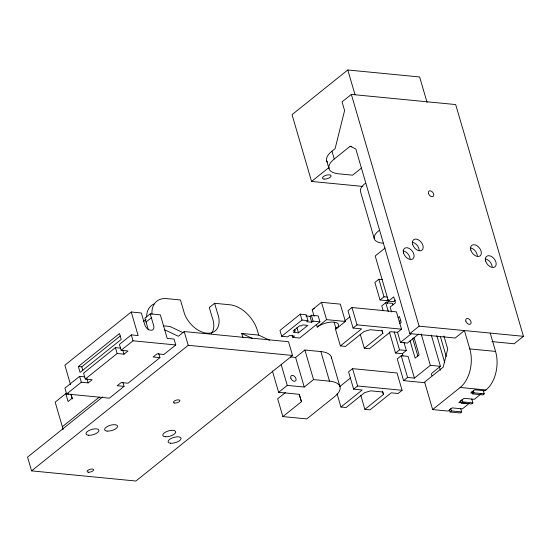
<?xml version="1.0" encoding="UTF-8"?>
<svg xmlns="http://www.w3.org/2000/svg" width="551" height="551" viewBox="0 0 551 551"><rect width="100%" height="100%" fill="white"/><g stroke="black" fill="none" stroke-linecap="round" stroke-linejoin="round"><path stroke-width="0.83" d="M427.101 102.52L419.628 76.968L347.791 69.977L292.037 114.67L311.563 181.444L362.875 186.438M491.926 341.606L514.159 343.769L523.45 336.317L455.677 104.559L351.345 94.414L342.054 101.859L344.595 110.537L335.118 148.632L331.971 151.153A26.992 10.979 -16.3 0 0 327.349 162.111M158.626 353.246L159.914 357.668L153.075 357L157.056 353.811L163.902 354.472L175.769 344.96L174.047 339.065L167.208 338.404L160.313 314.835L150.223 313.85L153.667 325.634A5.827 3.788 51.3 0 1 151.814 330.249L149.514 330.021A5.827 3.788 51.3 0 1 144.775 324.766L141.331 312.989L131.241 312.004L64.866 365.21L70.569 384.715M361.484 168.062L352.612 175.177L338.886 173.84A26.992 10.979 -16.3 0 1 334.271 159.012L350.133 146.297L351.841 146.463M78.352 366.511L119.505 333.527L121.234 339.423L80.081 372.407L78.352 366.511L81.775 366.849L120.276 335.993M311.563 181.444L329.03 167.449M150.223 313.85L144.913 318.106L148.357 329.891M143.329 321.529L145.981 319.401M146.063 322.032L151.373 317.775M84.723 376.843L79.592 376.347L64.915 388.111L66.637 393.999L109.394 398.159L124.071 386.396L122.997 382.711M120.566 348.115L115.434 347.612L83.573 373.151L85.295 379.047L92.141 379.708L88.16 382.904L81.314 382.236L66.637 393.999M131.241 312.004L138.129 335.573L131.29 334.905L119.415 344.423L121.137 350.312L127.984 350.98L124.003 354.176L117.156 353.508L85.295 379.047M68.785 393.944L65.789 393.655L55.169 402.161L62.346 426.715A25.759 16.757 51.3 0 1 63.041 429.649M121.137 350.312L133.011 340.8L175.769 344.96M269.542 340.208L258.736 335.098L257.372 330.442A26.992 17.556 51.3 0 0 229.843 304.772L214.615 303.291L209.304 307.548L212.08 317.045A22.515 14.643 51.3 0 1 211.563 333.327M62.346 426.715L99.276 397.119M102.693 396.899L27.55 457.123L31.572 470.871L135.904 481.023L292.547 355.464L288.524 341.716L184.192 331.564L178.331 336.268L164.439 329.698M159.914 357.668L128.059 383.207L121.213 382.539L117.232 385.728L124.071 386.396M31.572 470.871L188.215 345.312L292.547 355.464M305.757 315.902L310.034 316.315L311.363 315.248L318.202 315.916L319.924 321.812L313.085 321.143L311.756 322.204L306.625 321.708L307.954 320.641L306.232 314.752L300.247 314.166L279.977 330.414L281.699 336.303L287.691 336.888L289.371 335.538L294.503 336.041L292.822 337.384L292.175 335.18M385.17 247.991L375.21 255.974L388.421 301.149L393.655 301.659L395.652 300.061M314.132 316.357L312.203 309.758L321.495 302.306L340.311 304.138L345.374 321.467L336.082 328.913A12.322 5.014 -16.3 0 0 333.975 322.142A12.322 5.014 -16.3 0 0 317.266 327.08L316.543 324.608M281.699 336.303L301.969 320.062L307.954 320.641M295.074 330.965L293.352 332.349L298.484 332.845L307.775 325.4L302.644 324.897L301.314 325.965L299.606 325.799L293.366 330.8L295.074 330.965L294.647 329.491M319.924 321.812L299.661 338.052L292.822 337.384M317.266 327.08L326.564 319.635L345.374 321.467M382.284 279.571L378.861 279.233L374.88 282.429L380.018 299.992L386.857 300.66L388.186 299.592M360.209 334.202L364.314 348.232L369.445 348.728L390.687 331.702L397.526 332.37L401.507 329.174L396.438 311.852L351.972 307.527L347.991 310.716L353.053 328.045L361.608 328.878L340.366 345.897L335.304 328.575L336.627 327.508M290.501 356.965L295.598 357.461L304.889 350.016L320.854 351.566A28.521 11.599 -16.3 0 1 331.516 358.549M344.595 321.123L349.906 316.873M380.018 299.992L383.999 296.803L387.422 297.134M353.053 328.045L357.041 324.849L401.507 329.174M393.035 304.985L392.56 303.36L385.721 302.692L381.74 305.888L383.165 310.764M388.421 301.149L393.731 296.893L395.453 302.781L390.142 307.038L391.561 311.894M272.38 370.947L278.627 392.305L287.257 385.39L304.248 387.043L313.54 379.598L329.505 381.147A28.521 11.599 -16.3 0 1 334.381 396.816L306.811 418.912L282.87 416.584L277.663 398.786L285.625 392.402M398.146 317.596L399.475 316.536L401.197 322.425L399.868 323.492M364.314 348.232L382.897 333.334L381.933 330.035M399.399 321.302L400.729 320.234M282.87 416.584L301.452 401.686L299.324 394.406M360.788 395.329L364.886 409.352L370.017 409.854L391.258 392.829L398.104 393.497L402.085 390.301L397.016 372.979L352.55 368.653L348.563 371.842L353.632 389.171L362.186 389.998L340.945 407.024L337.081 393.827M339.857 386.506L350.477 377.993M350.133 146.297L355.843 148.997L409.827 333.617L419.118 326.171L523.45 336.317M397.491 332.177L400.481 342.391L411.101 333.878M418.712 334.023L407.43 343.066L400.481 342.391M389.343 331.895L395.522 353.019L399.503 349.83L406.349 350.498L403.973 342.371M353.632 389.171L357.613 385.975L402.085 390.301M395.522 353.019L402.361 353.687L406.349 350.498M403.594 380.631L407.575 377.435L414.421 378.103L408.071 356.387L401.224 355.719L397.243 358.915L403.594 380.631L424.973 382.711M364.886 409.352L383.475 394.454L382.511 391.155M414.421 378.103L430.352 365.334L440.442 366.319L431.309 335.091M440.442 366.319L432.473 372.703A5.827 2.369 -16.3 0 0 432.439 375.692M443.906 336L447.708 349.003L443.19 367.173L424.607 382.07L432.645 409.565L460.216 387.47A28.521 18.293 -84.4 0 0 469.803 348.914L464.445 330.579L455.154 338.025L409.827 333.617M449.354 409.62L450.043 411.976L451.372 410.908L461.635 411.907L460.719 408.766M460.643 400.57L461.332 402.933L462.654 401.865L472.916 402.864L471.773 398.938M471.925 391.527L472.613 393.882L473.943 392.822L484.205 393.82L483.282 390.68M480.975 393.986L474.335 399.303L464.073 398.304L458.763 402.561L469.025 403.559L462.385 408.883L452.13 407.885L448.142 411.074L432.645 409.565M490.204 333.086L495.563 351.414A28.521 18.293 -84.4 0 1 485.975 389.977L484.956 390.79L474.693 389.791L470.712 392.987L473.275 393.235M461.635 411.907L460.305 412.974L450.043 411.976M472.916 402.864L471.594 403.931L461.332 402.933M484.205 393.82L482.876 394.881L472.613 393.882M469.803 348.914L495.563 351.414M163.378 325.82L169.901 326.454L183.022 332.666M242.922 337.501L241.737 333.445L258.736 335.098M340.366 345.897L345.498 346.4L364.08 331.502L370.162 329.705L382.132 330.869L382.897 333.334M460.216 387.47L485.975 389.977M278.627 392.305L299.152 394.302L301.452 401.686M340.945 407.024L346.076 407.526L364.659 392.629L370.733 390.831L382.711 391.995L383.475 394.454M241.737 333.445L252.537 338.555M473.254 390.466L473.943 392.822M461.965 399.509L462.654 401.865M440.442 336.778L446.214 356.497M436.826 335.621L444.76 362.737M439.45 366.994L440.407 370.279M450.684 408.553L451.372 410.908M347.791 69.977L355.023 94.71M351.345 94.414L419.118 326.171M421.178 333.975L430.352 365.334M414.063 337.667L419.118 354.94L415.137 358.136L410.082 340.855M412.782 338.72L417.837 356.001M374.253 238.604L360.464 191.466A22.398 9.112 -16.3 0 1 365.258 183.407M386.857 300.66L387.718 303.601M402.361 353.687L403.008 355.898M378.861 279.233L383.999 296.803M385.721 302.692L388.338 311.632M394.275 331.95L399.503 349.83M401.224 355.719L407.575 377.435M331.971 151.153L334.271 159.012M326.702 160.809L328.995 168.668M351.972 307.527L357.041 324.849M352.55 368.653L357.613 385.975M334.154 322.314L336.082 328.913M321.495 302.306L326.564 319.635M331.303 357.034L339.953 386.616M311.363 315.248L313.085 321.143M320.854 351.566L329.505 381.147M310.034 316.315L311.756 322.204M300.247 314.166L301.969 320.062M304.889 350.016L313.54 379.598M296.975 327.693L298.484 332.845M295.598 357.461L304.248 387.043M281.251 364.852L287.257 385.39M214.615 303.291L217.39 312.789A22.515 14.643 51.3 0 1 208.705 333.217A22.515 14.643 51.3 0 1 184.571 314.036L180.459 299.964L166.733 298.628A26.992 17.556 51.3 0 0 151.952 314.235M184.192 331.564L188.215 345.312M131.29 334.905L133.011 340.8M122.921 350.491L124.003 354.176M115.434 347.612L117.156 353.508M86.865 378.482L88.16 382.904M81.775 366.849L82.85 370.527M79.592 376.347L81.314 382.236M71.031 394.165L72.408 398.876M70.921 394.385L72.071 398.318L68.09 401.507L65.789 393.655M312.203 309.758A12.322 5.014 -16.3 0 1 314.414 308.271M485.087 258.887A6.722 4.374 51.3 0 1 492.215 266.78M402.995 250.898A6.722 4.374 51.3 0 1 410.116 258.798M470.244 247.902A6.722 4.374 51.3 0 1 477.373 255.802M412.093 242.24A6.722 4.374 51.3 0 1 419.221 250.14M383.586 243.211A22.398 9.112 -16.3 0 1 379.047 230.545M146.6 317.045A26.992 17.556 51.3 0 1 154.06 303.918M290.832 378.11A3.361 2.183 51.3 0 0 295.426 381.03A3.361 2.183 51.3 0 0 293.931 375.927A3.361 2.183 51.3 0 0 290.832 378.11M485.665 261.084A6.722 4.374 51.3 0 0 494.853 266.939A6.722 4.374 51.3 0 0 491.871 256.732A6.722 4.374 51.3 0 0 485.665 261.084M403.566 253.102A6.722 4.374 51.3 0 0 412.754 258.949A6.722 4.374 51.3 0 0 409.772 248.749A6.722 4.374 51.3 0 0 403.566 253.102M428.513 193.511A3.361 2.183 51.3 0 0 433.114 196.438A3.361 2.183 51.3 0 0 431.619 191.335A3.361 2.183 51.3 0 0 428.513 193.511M465.85 321.171A3.361 2.183 51.3 0 0 470.444 324.098A3.361 2.183 51.3 0 0 468.949 318.995A3.361 2.183 51.3 0 0 465.85 321.171M412.671 244.444A6.722 4.374 51.3 0 0 421.859 250.299A6.722 4.374 51.3 0 0 418.87 240.091A6.722 4.374 51.3 0 0 412.671 244.444M470.823 250.099A6.722 4.374 51.3 0 0 480.011 255.953A6.722 4.374 51.3 0 0 477.021 245.746A6.722 4.374 51.3 0 0 470.823 250.099M324.098 179.089A4.477 1.825 -16.3 0 0 331.041 176.182A4.477 1.825 -16.3 0 0 325.118 175.604A4.477 1.825 -16.3 0 0 324.098 179.089M170.583 443.231A6.722 2.734 -16.3 0 0 181.004 438.872A6.722 2.734 -16.3 0 0 172.112 438.011A6.722 2.734 -16.3 0 0 170.583 443.231M88.484 435.242A6.722 2.734 -16.3 0 0 98.904 430.889A6.722 2.734 -16.3 0 0 90.02 430.021A6.722 2.734 -16.3 0 0 88.484 435.242M174.667 403.057A3.361 1.364 -16.3 0 0 179.881 400.88A3.361 1.364 -16.3 0 0 175.438 400.446A3.361 1.364 -16.3 0 0 174.667 403.057M88.38 472.221A3.361 1.364 -16.3 0 0 93.594 470.044A3.361 1.364 -16.3 0 0 89.145 469.61A3.361 1.364 -16.3 0 0 88.38 472.221M107.094 431.089A6.722 2.734 -16.3 0 0 117.515 426.736A6.722 2.734 -16.3 0 0 108.63 425.868A6.722 2.734 -16.3 0 0 107.094 431.089M165.245 436.743A6.722 2.734 -16.3 0 0 175.666 432.39A6.722 2.734 -16.3 0 0 166.781 431.523A6.722 2.734 -16.3 0 0 165.245 436.743"/></g></svg>
